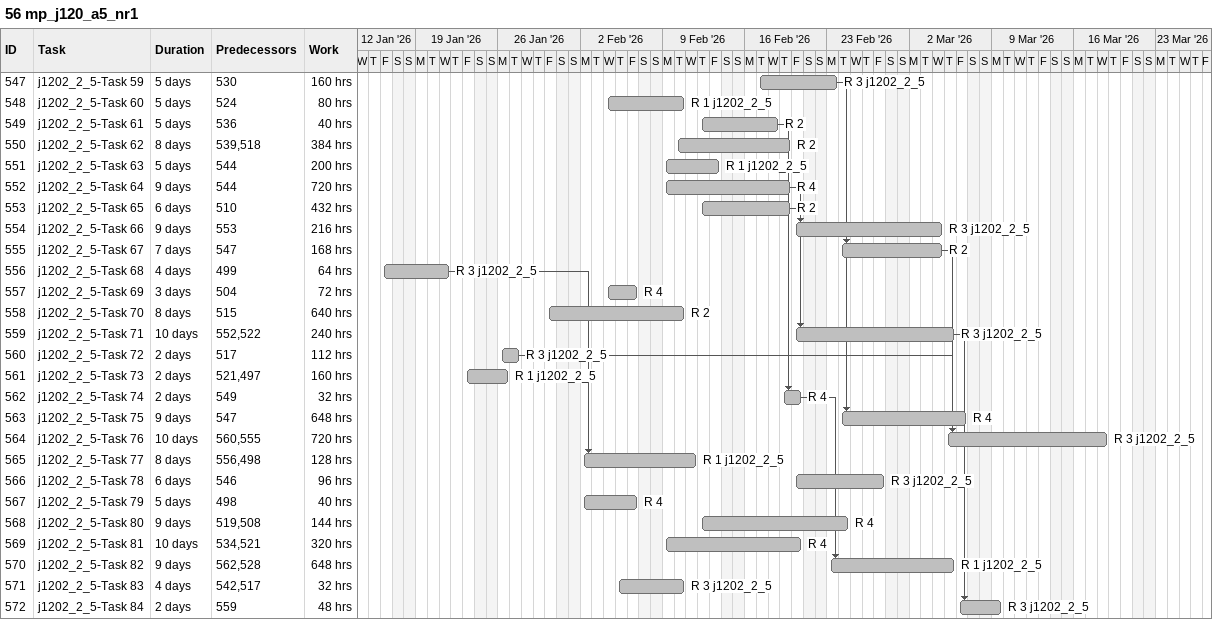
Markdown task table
56 mp_j120_a5_nr1

| ID | Task | Duration | Start | Finish | Predecessors | Resources | Work (h) |
|---|---|---|---|---|---|---|---|
| 547 | j1202_2_5-Task 59 | 5d | 2026-02-17 | 2026-02-23 | 530 | R 3 j1202_2_5 | 160 |
| 548 | j1202_2_5-Task 60 | 5d | 2026-02-04 | 2026-02-10 | 524 | R 1 j1202_2_5 | 80 |
| 549 | j1202_2_5-Task 61 | 5d | 2026-02-12 | 2026-02-18 | 536 | R 2 | 40 |
| 550 | j1202_2_5-Task 62 | 8d | 2026-02-10 | 2026-02-19 | 539, 518 | R 2 | 384 |
| 551 | j1202_2_5-Task 63 | 5d | 2026-02-09 | 2026-02-13 | 544 | R 1 j1202_2_5 | 200 |
| 552 | j1202_2_5-Task 64 | 9d | 2026-02-09 | 2026-02-19 | 544 | R 4 | 720 |
| 553 | j1202_2_5-Task 65 | 6d | 2026-02-12 | 2026-02-19 | 510 | R 2 | 432 |
| 554 | j1202_2_5-Task 66 | 9d | 2026-02-20 | 2026-03-04 | 553 | R 3 j1202_2_5 | 216 |
| 555 | j1202_2_5-Task 67 | 7d | 2026-02-24 | 2026-03-04 | 547 | R 2 | 168 |
| 556 | j1202_2_5-Task 68 | 4d | 2026-01-16 | 2026-01-21 | 499 | R 3 j1202_2_5 | 64 |
| 557 | j1202_2_5-Task 69 | 3d | 2026-02-04 | 2026-02-06 | 504 | R 4 | 72 |
| 558 | j1202_2_5-Task 70 | 8d | 2026-01-30 | 2026-02-10 | 515 | R 2 | 640 |
| 559 | j1202_2_5-Task 71 | 10d | 2026-02-20 | 2026-03-05 | 552, 522 | R 3 j1202_2_5 | 240 |
| 560 | j1202_2_5-Task 72 | 2d | 2026-01-26 | 2026-01-27 | 517 | R 3 j1202_2_5 | 112 |
| 561 | j1202_2_5-Task 73 | 2d | 2026-01-23 | 2026-01-26 | 521, 497 | R 1 j1202_2_5 | 160 |
| 562 | j1202_2_5-Task 74 | 2d | 2026-02-19 | 2026-02-20 | 549 | R 4 | 32 |
| 563 | j1202_2_5-Task 75 | 9d | 2026-02-24 | 2026-03-06 | 547 | R 4 | 648 |
| 564 | j1202_2_5-Task 76 | 10d | 2026-03-05 | 2026-03-18 | 560, 555 | R 3 j1202_2_5 | 720 |
| 565 | j1202_2_5-Task 77 | 8d | 2026-02-02 | 2026-02-11 | 556, 498 | R 1 j1202_2_5 | 128 |
| 566 | j1202_2_5-Task 78 | 6d | 2026-02-20 | 2026-02-27 | 546 | R 3 j1202_2_5 | 96 |
| 567 | j1202_2_5-Task 79 | 5d | 2026-02-02 | 2026-02-06 | 498 | R 4 | 40 |
| 568 | j1202_2_5-Task 80 | 9d | 2026-02-12 | 2026-02-24 | 519, 508 | R 4 | 144 |
| 569 | j1202_2_5-Task 81 | 10d | 2026-02-09 | 2026-02-20 | 534, 521 | R 4 | 320 |
| 570 | j1202_2_5-Task 82 | 9d | 2026-02-23 | 2026-03-05 | 562, 528 | R 1 j1202_2_5 | 648 |
| 571 | j1202_2_5-Task 83 | 4d | 2026-02-05 | 2026-02-10 | 542, 517 | R 3 j1202_2_5 | 32 |
| 572 | j1202_2_5-Task 84 | 2d | 2026-03-06 | 2026-03-09 | 559 | R 3 j1202_2_5 | 48 |
